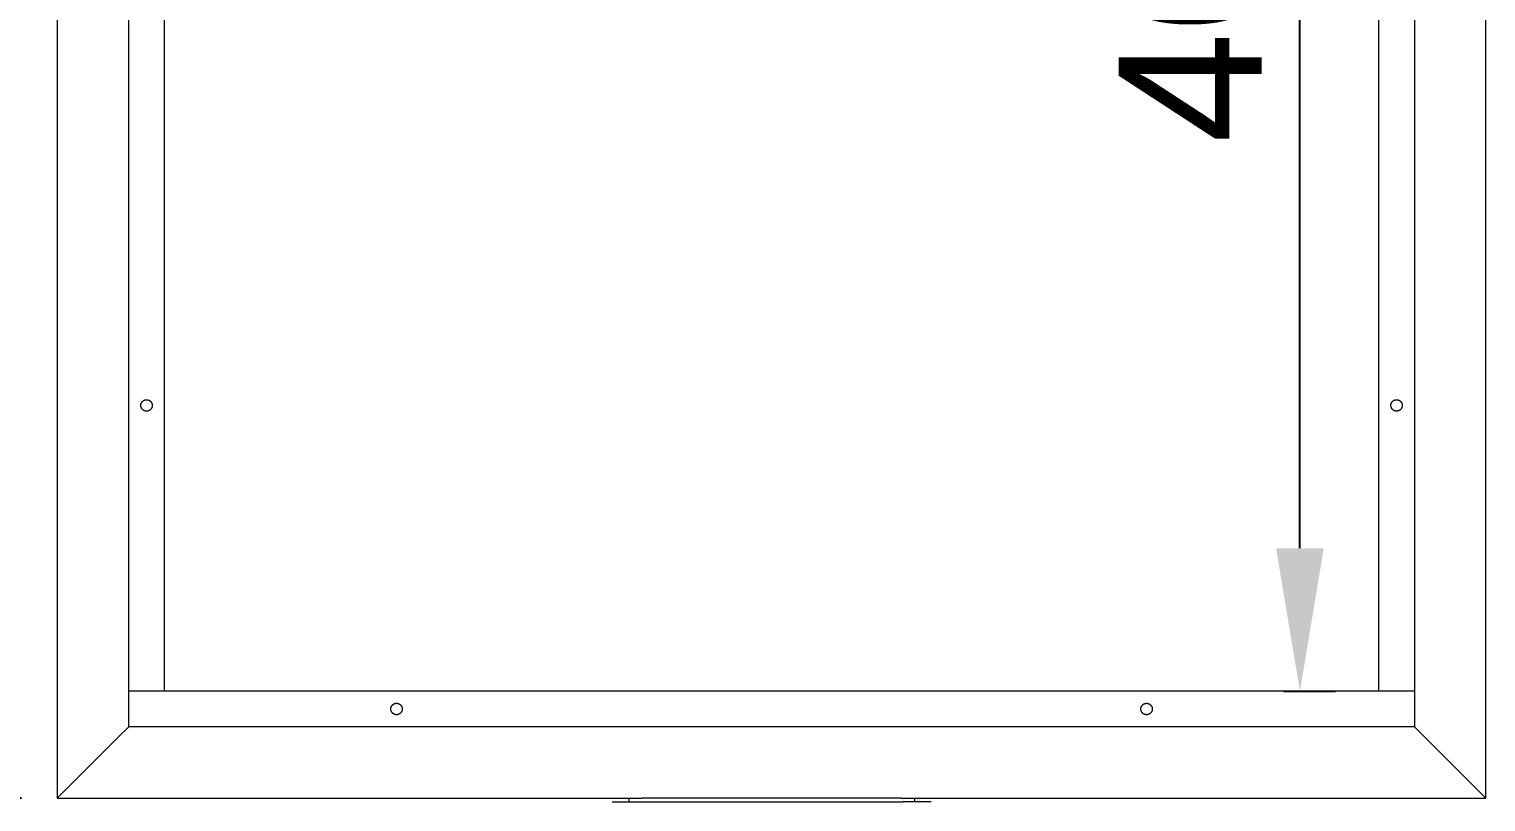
# Model space of a CAD drawing. Header units: millimetres. Extents: x -124 to 15640, y 659 to 4121.
# Drawn here: x 193.4 to 601.3, y 3438.6 to 3654.9 of the extents above; entities that cross this region are included whole.
import ezdxf

# ---------------------------------------------------------------- set-up
doc = ezdxf.new("R2010")
doc.units = ezdxf.units.MM
doc.layers.add('ZANO_R', color=7, linetype='Continuous', lineweight=0)
doc.styles.add('Arial', font='arial.ttf')
doc.styles.get("Standard").update_dxf_attribs({"font": 'ARIALUNI.TTF'})
doc.dimstyles.new('pl i ang', dxfattribs={"dimtxt": 50, "dimasz": 50, "dimexe": 1.25, "dimexo": 0.625, "dimgap": 10, "dimtad": 1, "dimtoh": 1, "dimtxsty": 'Standard', "dimcen": 2.5, "dimclrd": 1, "dimclre": 1, "dimclrt": 1, "dimadec": 0, "dimazin": 0, "dimtfac": 1, "dimtmove": 0, "dimatfit": 3, "dimfxl": 1, "dimarcsym": 1})

# ---------------------------------------------------------------- blocks, each defined once
blk = doc.blocks.new('*D452')
at = {"layer": 'ZANO_R', "color": 1, "lineweight": -2}
for p, q in [((387.78, 4120.6), (-77.3, 4120.6)), ((-67.3, 4080.6), (-67.3, 2126.6)), ((266.27, 2086.6), (-77.3, 2086.6))]:
    blk.add_line(p, q, dxfattribs=at)
at = {"layer": 'ZANO_R', "color": 1}
for points in [[(-60.64, 4080.6), (-73.97, 4080.6), (-67.3, 4120.6)], [(-73.97, 2126.6), (-60.64, 2126.6), (-67.3, 2086.6)]]:
    blk.add_solid(points, dxfattribs=at)
at = {"layer": 'ZANO_R', "color": 1, "insert": (-97.74, 3103.6), "char_height": 40, "attachment_point": 5, "rotation": 90, "style": 'Arial'}
blk.add_mtext('2034', dxfattribs=at)
blk = doc.blocks.new('*D453')
at = {"layer": 'ZANO_R', "color": 1, "lineweight": -2}
for p, q in [((387.78, 4120.6), (14.49, 4120.6)), ((24.49, 4080.6), (24.49, 2276.6)), ((155.51, 2236.6), (14.49, 2236.6))]:
    blk.add_line(p, q, dxfattribs=at)
at = {"layer": 'ZANO_R', "color": 1}
for points in [[(31.15, 4080.6), (17.82, 4080.6), (24.49, 4120.6)], [(17.82, 2276.6), (31.15, 2276.6), (24.49, 2236.6)]]:
    blk.add_solid(points, dxfattribs=at)
at = {"layer": 'ZANO_R', "color": 1, "insert": (-5.94, 3178.6), "char_height": 40, "attachment_point": 5, "rotation": 90, "style": 'Arial'}
blk.add_mtext('1884', dxfattribs=at)
blk = doc.blocks.new('*D457')
at = {"layer": 'ZANO_R', "color": 1, "lineweight": -2}
for p, q in [((544.62, 3869.6), (559.22, 3869.6)), ((549.22, 3509.6), (549.22, 3829.6)), ((544.62, 3469.6), (559.22, 3469.6))]:
    blk.add_line(p, q, dxfattribs=at)
at = {"layer": 'ZANO_R', "color": 1}
for points in [[(555.89, 3829.6), (542.55, 3829.6), (549.22, 3869.6)], [(542.55, 3509.6), (555.89, 3509.6), (549.22, 3469.6)]]:
    blk.add_solid(points, dxfattribs=at)
at = {"layer": 'ZANO_R', "color": 1, "insert": (518.8, 3669.6), "char_height": 40, "attachment_point": 5, "rotation": 90, "style": 'Arial'}
blk.add_mtext('400', dxfattribs=at)
blk = doc.blocks.new('*D458')
at = {"layer": 'ZANO_R', "color": 1, "lineweight": -2}
for p, q in [((201.29, 3429.6), (201.29, 3292.39)), ((601.29, 3429.6), (601.29, 3292.39)), ((241.29, 3302.39), (561.29, 3302.39))]:
    blk.add_line(p, q, dxfattribs=at)
at = {"layer": 'ZANO_R', "color": 1}
for points in [[(241.29, 3309.06), (241.29, 3295.72), (201.29, 3302.39)], [(561.29, 3295.72), (561.29, 3309.06), (601.29, 3302.39)]]:
    blk.add_solid(points, dxfattribs=at)
at = {"layer": 'ZANO_R', "color": 1, "insert": (401.29, 3332.81), "char_height": 40, "attachment_point": 5, "style": 'Arial'}
blk.add_mtext('400', dxfattribs=at)
blk = doc.blocks.new('*D463')
at = {"layer": 'ZANO_R', "color": 1, "lineweight": -2}
for p, q in [((191.29, 4120.6), (119.85, 4120.6)), ((129.85, 3479.6), (129.85, 4080.6)), ((191.29, 3439.6), (119.85, 3439.6))]:
    blk.add_line(p, q, dxfattribs=at)
at = {"layer": 'ZANO_R', "color": 1}
for points in [[(136.51, 4080.6), (123.18, 4080.6), (129.85, 4120.6)], [(123.18, 3479.6), (136.51, 3479.6), (129.85, 3439.6)]]:
    blk.add_solid(points, dxfattribs=at)
at = {"layer": 'ZANO_R', "color": 1, "insert": (99.42, 3780.1), "char_height": 40, "attachment_point": 5, "rotation": 90, "style": 'Arial'}
blk.add_mtext('681', dxfattribs=at)
blk = doc.blocks.new('*D464')
at = {"layer": 'ZANO_R', "color": 1, "lineweight": -2}
for p, q in [((191.29, 3439.6), (119.85, 3439.6)), ((129.85, 3399.6), (129.85, 2276.6)), ((344.84, 2236.6), (119.85, 2236.6))]:
    blk.add_line(p, q, dxfattribs=at)
at = {"layer": 'ZANO_R', "color": 1}
for points in [[(136.51, 3399.6), (123.18, 3399.6), (129.85, 3439.6)], [(123.18, 2276.6), (136.51, 2276.6), (129.85, 2236.6)]]:
    blk.add_solid(points, dxfattribs=at)
at = {"layer": 'ZANO_R', "color": 1, "insert": (99.41, 2838.1), "char_height": 40, "attachment_point": 5, "rotation": 90, "style": 'Arial'}
blk.add_mtext('1203', dxfattribs=at)

msp = doc.modelspace()

# ---------------------------------------------------------------- linework, layer by layer
at = {"layer": 'ZANO_R'}
for p, q in [((201.29, 3899.6), (201.29, 3439.6)), ((601.29, 3439.6), (601.29, 3899.6)), ((221.29, 3459.6), (221.29, 3879.6)), ((581.29, 3879.6), (581.29, 3459.6)), ((231.29, 3469.6), (231.29, 3869.6)), ((571.29, 3469.6), (571.29, 3869.6)), ((224.69, 3549.73), (224.7, 3549.79)), ((224.69, 3549.68), (224.69, 3549.73)), ((224.69, 3549.62), (224.69, 3549.68)), ((224.69, 3549.57), (224.69, 3549.62)), ((224.69, 3549.51), (224.69, 3549.57)), ((224.69, 3549.46), (224.69, 3549.51)), ((224.7, 3549.4), (224.69, 3549.46)), ((224.7, 3549.79), (224.71, 3549.84)), ((224.71, 3549.35), (224.7, 3549.4)), ((224.71, 3549.84), (224.72, 3549.9)), ((224.72, 3549.29), (224.71, 3549.35)), ((224.72, 3549.9), (224.73, 3549.95)), ((224.73, 3549.24), (224.72, 3549.29)), ((224.73, 3549.95), (224.74, 3550.01)), ((224.74, 3549.19), (224.73, 3549.24)), ((224.74, 3550.01), (224.76, 3550.06)), ((224.76, 3549.13), (224.74, 3549.19)), ((224.76, 3550.06), (224.77, 3550.11)), ((224.77, 3549.08), (224.76, 3549.13)), ((224.77, 3550.11), (224.79, 3550.16)), ((224.79, 3549.03), (224.77, 3549.08)), ((224.79, 3550.16), (224.81, 3550.22)), ((224.81, 3548.98), (224.79, 3549.03)), ((224.81, 3550.22), (224.83, 3550.27)), ((224.83, 3548.93), (224.81, 3548.98)), ((224.83, 3550.27), (224.86, 3550.32)), ((224.86, 3548.88), (224.83, 3548.93)), ((224.86, 3550.32), (224.88, 3550.36)), ((224.88, 3548.83), (224.86, 3548.88)), ((224.88, 3550.36), (224.91, 3550.41)), ((224.91, 3548.78), (224.88, 3548.83)), ((224.91, 3550.41), (224.94, 3550.46)), ((224.94, 3548.73), (224.91, 3548.78)), ((224.94, 3550.46), (224.97, 3550.51)), ((224.97, 3548.69), (224.94, 3548.73)), ((224.97, 3550.51), (225, 3550.55)), ((225, 3548.64), (224.97, 3548.69)), ((225, 3550.55), (225.04, 3550.59)), ((225.04, 3548.6), (225, 3548.64)), ((225.04, 3550.59), (225.07, 3550.64)), ((225.07, 3548.56), (225.04, 3548.6)), ((225.07, 3550.64), (225.11, 3550.68)), ((225.11, 3548.52), (225.07, 3548.56)), ((225.11, 3550.68), (225.15, 3550.72)), ((225.15, 3548.48), (225.11, 3548.52)), ((225.15, 3550.72), (225.19, 3550.76)), ((225.19, 3550.76), (225.23, 3550.79)), ((225.23, 3550.79), (225.27, 3550.83)), ((225.27, 3550.83), (225.31, 3550.86)), ((225.31, 3550.86), (225.36, 3550.9)), ((225.36, 3550.9), (225.4, 3550.93)), ((225.4, 3550.93), (225.45, 3550.96)), ((225.45, 3550.96), (225.5, 3550.99)), ((225.5, 3550.99), (225.54, 3551.01)), ((225.54, 3551.01), (225.59, 3551.04)), ((225.59, 3551.04), (225.64, 3551.06)), ((225.64, 3551.06), (225.69, 3551.08)), ((225.69, 3551.08), (225.75, 3551.1)), ((225.75, 3551.1), (225.8, 3551.12)), ((225.8, 3551.12), (225.85, 3551.14)), ((225.85, 3551.14), (225.9, 3551.15)), ((225.9, 3551.15), (225.96, 3551.16)), ((225.96, 3551.16), (226.01, 3551.17)), ((226.01, 3551.17), (226.07, 3551.18)), ((226.07, 3551.18), (226.12, 3551.19)), ((226.12, 3551.19), (226.18, 3551.19)), ((226.18, 3551.19), (226.23, 3551.2)), ((226.23, 3551.2), (226.29, 3551.2)), ((226.29, 3551.2), (226.34, 3551.2)), ((226.34, 3551.2), (226.4, 3551.19)), ((226.4, 3551.19), (226.45, 3551.19)), ((226.45, 3551.19), (226.51, 3551.18)), ((226.51, 3551.18), (226.56, 3551.17)), ((226.56, 3551.17), (226.62, 3551.16)), ((226.62, 3551.16), (226.67, 3551.15)), ((226.67, 3551.15), (226.72, 3551.14)), ((226.72, 3551.14), (226.78, 3551.12)), ((226.78, 3551.12), (226.83, 3551.1)), ((226.83, 3551.1), (226.88, 3551.08)), ((226.88, 3551.08), (226.93, 3551.06)), ((226.93, 3551.06), (226.98, 3551.04)), ((226.98, 3551.04), (227.03, 3551.01)), ((227.03, 3551.01), (227.08, 3550.99)), ((227.08, 3550.99), (227.13, 3550.96)), ((227.13, 3550.96), (227.17, 3550.93)), ((227.17, 3550.93), (227.22, 3550.9)), ((227.22, 3550.9), (227.26, 3550.86)), ((227.26, 3550.86), (227.31, 3550.83)), ((227.31, 3550.83), (227.35, 3550.79)), ((227.35, 3550.79), (227.39, 3550.76)), ((227.39, 3550.76), (227.43, 3550.72)), ((227.43, 3550.72), (227.47, 3550.68)), ((227.47, 3548.52), (227.43, 3548.48)), ((227.47, 3550.68), (227.5, 3550.64)), ((227.5, 3548.56), (227.47, 3548.52)), ((227.5, 3550.64), (227.54, 3550.59)), ((227.54, 3548.6), (227.5, 3548.56)), ((227.54, 3550.59), (227.57, 3550.55)), ((227.57, 3548.64), (227.54, 3548.6)), ((227.57, 3550.55), (227.6, 3550.51)), ((227.6, 3548.69), (227.57, 3548.64)), ((227.6, 3550.51), (227.63, 3550.46)), ((227.63, 3548.73), (227.6, 3548.69)), ((227.63, 3550.46), (227.66, 3550.41)), ((227.66, 3548.78), (227.63, 3548.73)), ((227.66, 3550.41), (227.69, 3550.36)), ((227.69, 3548.83), (227.66, 3548.78)), ((227.69, 3550.36), (227.72, 3550.32)), ((227.72, 3548.88), (227.69, 3548.83)), ((227.72, 3550.32), (227.74, 3550.27)), ((227.74, 3548.93), (227.72, 3548.88)), ((227.74, 3550.27), (227.76, 3550.22)), ((227.76, 3548.98), (227.74, 3548.93)), ((227.76, 3550.22), (227.78, 3550.16)), ((227.78, 3549.03), (227.76, 3548.98)), ((227.78, 3550.16), (227.8, 3550.11)), ((227.8, 3549.08), (227.78, 3549.03)), ((227.8, 3550.11), (227.82, 3550.06)), ((227.82, 3549.13), (227.8, 3549.08)), ((227.82, 3550.06), (227.83, 3550.01)), ((227.83, 3549.19), (227.82, 3549.13)), ((227.83, 3550.01), (227.85, 3549.95)), ((227.85, 3549.24), (227.83, 3549.19)), ((227.85, 3549.95), (227.86, 3549.9)), ((227.86, 3549.29), (227.85, 3549.24)), ((227.86, 3549.9), (227.87, 3549.84)), ((227.87, 3549.35), (227.86, 3549.29)), ((227.87, 3549.84), (227.88, 3549.79)), ((227.88, 3549.4), (227.87, 3549.35)), ((227.88, 3549.79), (227.88, 3549.73)), ((227.88, 3549.73), (227.89, 3549.68)), ((227.89, 3549.51), (227.88, 3549.46)), ((227.88, 3549.46), (227.88, 3549.4)), ((227.89, 3549.68), (227.89, 3549.62)), ((227.89, 3549.62), (227.89, 3549.57)), ((227.89, 3549.57), (227.89, 3549.51)), ((574.69, 3549.73), (574.7, 3549.79)), ((574.69, 3549.68), (574.69, 3549.73)), ((574.69, 3549.62), (574.69, 3549.68)), ((574.69, 3549.57), (574.69, 3549.62)), ((574.69, 3549.51), (574.69, 3549.57)), ((574.69, 3549.46), (574.69, 3549.51)), ((574.7, 3549.4), (574.69, 3549.46)), ((574.7, 3549.79), (574.71, 3549.84)), ((574.71, 3549.35), (574.7, 3549.4)), ((574.71, 3549.84), (574.72, 3549.9)), ((574.72, 3549.29), (574.71, 3549.35)), ((574.72, 3549.9), (574.73, 3549.95)), ((574.73, 3549.24), (574.72, 3549.29)), ((574.73, 3549.95), (574.74, 3550.01)), ((574.74, 3549.19), (574.73, 3549.24)), ((574.74, 3550.01), (574.76, 3550.06)), ((574.76, 3549.13), (574.74, 3549.19)), ((574.76, 3550.06), (574.77, 3550.11)), ((574.77, 3549.08), (574.76, 3549.13)), ((574.77, 3550.11), (574.79, 3550.16)), ((574.79, 3549.03), (574.77, 3549.08)), ((574.79, 3550.16), (574.81, 3550.22)), ((574.81, 3548.98), (574.79, 3549.03)), ((574.81, 3550.22), (574.83, 3550.27)), ((574.83, 3548.93), (574.81, 3548.98)), ((574.83, 3550.27), (574.86, 3550.32)), ((574.86, 3548.88), (574.83, 3548.93)), ((574.86, 3550.32), (574.88, 3550.36)), ((574.88, 3548.83), (574.86, 3548.88)), ((574.88, 3550.36), (574.91, 3550.41)), ((574.91, 3548.78), (574.88, 3548.83)), ((574.91, 3550.41), (574.94, 3550.46)), ((574.94, 3548.73), (574.91, 3548.78)), ((574.94, 3550.46), (574.97, 3550.51)), ((574.97, 3548.69), (574.94, 3548.73)), ((574.97, 3550.51), (575, 3550.55)), ((575, 3548.64), (574.97, 3548.69)), ((575, 3550.55), (575.04, 3550.59)), ((575.04, 3548.6), (575, 3548.64)), ((575.04, 3550.59), (575.07, 3550.64)), ((575.07, 3548.56), (575.04, 3548.6)), ((575.07, 3550.64), (575.11, 3550.68)), ((575.11, 3548.52), (575.07, 3548.56)), ((575.11, 3550.68), (575.15, 3550.72)), ((575.15, 3548.48), (575.11, 3548.52)), ((575.15, 3550.72), (575.19, 3550.76)), ((575.19, 3550.76), (575.23, 3550.79)), ((575.23, 3550.79), (575.27, 3550.83)), ((575.27, 3550.83), (575.31, 3550.86)), ((575.31, 3550.86), (575.36, 3550.9)), ((575.36, 3550.9), (575.4, 3550.93)), ((575.4, 3550.93), (575.45, 3550.96)), ((575.45, 3550.96), (575.5, 3550.99)), ((575.5, 3550.99), (575.54, 3551.01)), ((575.54, 3551.01), (575.59, 3551.04)), ((575.59, 3551.04), (575.64, 3551.06)), ((575.64, 3551.06), (575.69, 3551.08)), ((575.69, 3551.08), (575.75, 3551.1)), ((575.75, 3551.1), (575.8, 3551.12)), ((575.8, 3551.12), (575.85, 3551.14)), ((575.85, 3551.14), (575.9, 3551.15)), ((575.9, 3551.15), (575.96, 3551.16)), ((575.96, 3551.16), (576.01, 3551.17)), ((576.01, 3551.17), (576.07, 3551.18)), ((576.07, 3551.18), (576.12, 3551.19)), ((576.12, 3551.19), (576.18, 3551.19)), ((576.18, 3551.19), (576.23, 3551.2)), ((576.23, 3551.2), (576.29, 3551.2)), ((576.29, 3551.2), (576.34, 3551.2)), ((576.34, 3551.2), (576.4, 3551.19)), ((576.4, 3551.19), (576.45, 3551.19)), ((576.45, 3551.19), (576.51, 3551.18)), ((576.51, 3551.18), (576.56, 3551.17)), ((576.56, 3551.17), (576.62, 3551.16)), ((576.62, 3551.16), (576.67, 3551.15)), ((576.67, 3551.15), (576.72, 3551.14)), ((576.72, 3551.14), (576.78, 3551.12)), ((576.78, 3551.12), (576.83, 3551.1)), ((576.83, 3551.1), (576.88, 3551.08)), ((576.88, 3551.08), (576.93, 3551.06)), ((576.93, 3551.06), (576.98, 3551.04)), ((576.98, 3551.04), (577.03, 3551.01)), ((577.03, 3551.01), (577.08, 3550.99)), ((577.08, 3550.99), (577.13, 3550.96)), ((577.13, 3550.96), (577.17, 3550.93)), ((577.17, 3550.93), (577.22, 3550.9)), ((577.22, 3550.9), (577.26, 3550.86)), ((577.26, 3550.86), (577.31, 3550.83)), ((577.31, 3550.83), (577.35, 3550.79)), ((577.35, 3550.79), (577.39, 3550.76)), ((577.39, 3550.76), (577.43, 3550.72)), ((577.43, 3550.72), (577.47, 3550.68)), ((577.47, 3548.52), (577.43, 3548.48)), ((577.47, 3550.68), (577.5, 3550.64)), ((577.5, 3548.56), (577.47, 3548.52)), ((577.5, 3550.64), (577.54, 3550.59)), ((577.54, 3548.6), (577.5, 3548.56)), ((577.54, 3550.59), (577.57, 3550.55)), ((577.57, 3548.64), (577.54, 3548.6)), ((577.57, 3550.55), (577.6, 3550.51)), ((577.6, 3548.69), (577.57, 3548.64)), ((577.6, 3550.51), (577.63, 3550.46)), ((577.63, 3548.73), (577.6, 3548.69)), ((577.63, 3550.46), (577.66, 3550.41)), ((577.66, 3548.78), (577.63, 3548.73)), ((577.66, 3550.41), (577.69, 3550.36)), ((577.69, 3548.83), (577.66, 3548.78)), ((577.69, 3550.36), (577.72, 3550.32)), ((577.72, 3548.88), (577.69, 3548.83)), ((577.72, 3550.32), (577.74, 3550.27)), ((577.74, 3548.93), (577.72, 3548.88)), ((577.74, 3550.27), (577.76, 3550.22)), ((577.76, 3548.98), (577.74, 3548.93)), ((577.76, 3550.22), (577.78, 3550.16)), ((577.78, 3549.03), (577.76, 3548.98)), ((577.78, 3550.16), (577.8, 3550.11)), ((577.8, 3549.08), (577.78, 3549.03)), ((577.8, 3550.11), (577.82, 3550.06)), ((577.82, 3549.13), (577.8, 3549.08)), ((577.82, 3550.06), (577.83, 3550.01)), ((577.83, 3549.19), (577.82, 3549.13)), ((577.83, 3550.01), (577.85, 3549.95)), ((577.85, 3549.24), (577.83, 3549.19)), ((577.85, 3549.95), (577.86, 3549.9)), ((577.86, 3549.29), (577.85, 3549.24)), ((577.86, 3549.9), (577.87, 3549.84)), ((577.87, 3549.35), (577.86, 3549.29)), ((577.87, 3549.84), (577.88, 3549.79)), ((577.88, 3549.4), (577.87, 3549.35)), ((577.88, 3549.79), (577.88, 3549.73)), ((577.88, 3549.73), (577.89, 3549.68)), ((577.89, 3549.51), (577.88, 3549.46)), ((577.88, 3549.46), (577.88, 3549.4)), ((577.89, 3549.68), (577.89, 3549.62)), ((577.89, 3549.62), (577.89, 3549.57)), ((577.89, 3549.57), (577.89, 3549.51)), ((225.19, 3548.44), (225.15, 3548.48)), ((225.23, 3548.4), (225.19, 3548.44)), ((225.27, 3548.36), (225.23, 3548.4)), ((225.31, 3548.33), (225.27, 3548.36)), ((225.36, 3548.3), (225.31, 3548.33)), ((225.4, 3548.26), (225.36, 3548.3)), ((225.45, 3548.23), (225.4, 3548.26)), ((225.5, 3548.21), (225.45, 3548.23)), ((225.54, 3548.18), (225.5, 3548.21)), ((225.59, 3548.16), (225.54, 3548.18)), ((225.64, 3548.13), (225.59, 3548.16)), ((225.69, 3548.11), (225.64, 3548.13)), ((225.75, 3548.09), (225.69, 3548.11)), ((225.8, 3548.07), (225.75, 3548.09)), ((225.85, 3548.06), (225.8, 3548.07)), ((225.9, 3548.04), (225.85, 3548.06)), ((225.96, 3548.03), (225.9, 3548.04)), ((226.01, 3548.02), (225.96, 3548.03)), ((226.07, 3548.01), (226.01, 3548.02)), ((226.12, 3548.01), (226.07, 3548.01)), ((226.18, 3548), (226.12, 3548.01)), ((226.23, 3548), (226.18, 3548)), ((226.29, 3548), (226.23, 3548)), ((226.34, 3548), (226.29, 3548)), ((226.4, 3548), (226.34, 3548)), ((226.45, 3548.01), (226.4, 3548)), ((226.51, 3548.01), (226.45, 3548.01)), ((226.56, 3548.02), (226.51, 3548.01)), ((226.62, 3548.03), (226.56, 3548.02)), ((226.67, 3548.04), (226.62, 3548.03)), ((226.72, 3548.06), (226.67, 3548.04)), ((226.78, 3548.07), (226.72, 3548.06)), ((226.83, 3548.09), (226.78, 3548.07)), ((226.88, 3548.11), (226.83, 3548.09)), ((226.93, 3548.13), (226.88, 3548.11)), ((226.98, 3548.16), (226.93, 3548.13)), ((227.03, 3548.18), (226.98, 3548.16)), ((227.08, 3548.21), (227.03, 3548.18)), ((227.13, 3548.23), (227.08, 3548.21)), ((227.17, 3548.26), (227.13, 3548.23)), ((227.22, 3548.3), (227.17, 3548.26)), ((227.26, 3548.33), (227.22, 3548.3)), ((227.31, 3548.36), (227.26, 3548.33)), ((227.35, 3548.4), (227.31, 3548.36)), ((227.39, 3548.44), (227.35, 3548.4)), ((227.43, 3548.48), (227.39, 3548.44)), ((575.19, 3548.44), (575.15, 3548.48)), ((575.23, 3548.4), (575.19, 3548.44)), ((575.27, 3548.36), (575.23, 3548.4)), ((575.31, 3548.33), (575.27, 3548.36)), ((575.36, 3548.3), (575.31, 3548.33)), ((575.4, 3548.26), (575.36, 3548.3)), ((575.45, 3548.23), (575.4, 3548.26)), ((575.5, 3548.21), (575.45, 3548.23)), ((575.54, 3548.18), (575.5, 3548.21)), ((575.59, 3548.16), (575.54, 3548.18)), ((575.64, 3548.13), (575.59, 3548.16)), ((575.69, 3548.11), (575.64, 3548.13)), ((575.75, 3548.09), (575.69, 3548.11)), ((575.8, 3548.07), (575.75, 3548.09)), ((575.85, 3548.06), (575.8, 3548.07)), ((575.9, 3548.04), (575.85, 3548.06)), ((575.96, 3548.03), (575.9, 3548.04)), ((576.01, 3548.02), (575.96, 3548.03)), ((576.07, 3548.01), (576.01, 3548.02)), ((576.12, 3548.01), (576.07, 3548.01)), ((576.18, 3548), (576.12, 3548.01)), ((576.23, 3548), (576.18, 3548)), ((576.29, 3548), (576.23, 3548)), ((576.34, 3548), (576.29, 3548)), ((576.4, 3548), (576.34, 3548)), ((576.45, 3548.01), (576.4, 3548)), ((576.51, 3548.01), (576.45, 3548.01)), ((576.56, 3548.02), (576.51, 3548.01)), ((576.62, 3548.03), (576.56, 3548.02)), ((576.67, 3548.04), (576.62, 3548.03)), ((576.72, 3548.06), (576.67, 3548.04)), ((576.78, 3548.07), (576.72, 3548.06)), ((576.83, 3548.09), (576.78, 3548.07)), ((576.88, 3548.11), (576.83, 3548.09)), ((576.93, 3548.13), (576.88, 3548.11)), ((576.98, 3548.16), (576.93, 3548.13)), ((577.03, 3548.18), (576.98, 3548.16)), ((577.08, 3548.21), (577.03, 3548.18)), ((577.13, 3548.23), (577.08, 3548.21)), ((577.17, 3548.26), (577.13, 3548.23)), ((577.22, 3548.3), (577.17, 3548.26)), ((577.26, 3548.33), (577.22, 3548.3)), ((577.31, 3548.36), (577.26, 3548.33)), ((577.35, 3548.4), (577.31, 3548.36)), ((577.39, 3548.44), (577.35, 3548.4)), ((577.43, 3548.48), (577.39, 3548.44)), ((581.29, 3469.6), (221.29, 3469.6)), ((294.69, 3464.71), (294.7, 3464.76)), ((294.69, 3464.65), (294.69, 3464.71)), ((294.69, 3464.6), (294.69, 3464.65)), ((294.69, 3464.54), (294.69, 3464.6)), ((294.69, 3464.49), (294.69, 3464.54)), ((294.7, 3464.43), (294.69, 3464.49)), ((294.7, 3464.82), (294.71, 3464.87)), ((294.7, 3464.76), (294.7, 3464.82)), ((294.7, 3464.38), (294.7, 3464.43)), ((294.71, 3464.32), (294.7, 3464.38)), ((294.71, 3464.87), (294.72, 3464.93)), ((294.72, 3464.27), (294.71, 3464.32)), ((294.72, 3464.93), (294.73, 3464.98)), ((294.73, 3464.21), (294.72, 3464.27)), ((294.73, 3464.98), (294.75, 3465.03)), ((294.75, 3464.16), (294.73, 3464.21)), ((294.75, 3465.03), (294.76, 3465.09)), ((294.76, 3464.11), (294.75, 3464.16)), ((294.76, 3465.09), (294.78, 3465.14)), ((294.78, 3464.06), (294.76, 3464.11)), ((294.78, 3465.14), (294.8, 3465.19)), ((294.8, 3464), (294.78, 3464.06)), ((294.8, 3465.19), (294.82, 3465.24)), ((294.82, 3463.95), (294.8, 3464)), ((294.82, 3465.24), (294.85, 3465.29)), ((294.85, 3463.9), (294.82, 3463.95)), ((294.85, 3465.29), (294.87, 3465.34)), ((294.87, 3463.85), (294.85, 3463.9)), ((294.87, 3465.34), (294.9, 3465.39)), ((294.9, 3463.8), (294.87, 3463.85)), ((294.9, 3465.39), (294.93, 3465.44)), ((294.93, 3463.76), (294.9, 3463.8)), ((294.93, 3465.44), (294.96, 3465.48)), ((294.96, 3463.71), (294.93, 3463.76)), ((294.96, 3465.48), (294.99, 3465.53)), ((294.99, 3463.67), (294.96, 3463.71)), ((294.99, 3465.53), (295.02, 3465.57)), ((295.02, 3463.62), (294.99, 3463.67)), ((295.02, 3465.57), (295.05, 3465.62)), ((295.05, 3463.58), (295.02, 3463.62)), ((295.05, 3465.62), (295.09, 3465.66)), ((295.09, 3463.54), (295.05, 3463.58)), ((295.09, 3465.66), (295.13, 3465.7)), ((295.13, 3463.5), (295.09, 3463.54)), ((295.13, 3465.7), (295.17, 3465.74)), ((295.17, 3463.46), (295.13, 3463.5)), ((295.17, 3465.74), (295.21, 3465.78)), ((295.21, 3463.42), (295.17, 3463.46)), ((295.21, 3465.78), (295.25, 3465.81)), ((295.25, 3463.38), (295.21, 3463.42)), ((295.25, 3465.81), (295.29, 3465.85)), ((295.29, 3463.35), (295.25, 3463.38)), ((295.29, 3465.85), (295.33, 3465.88)), ((295.33, 3463.31), (295.29, 3463.35)), ((295.33, 3465.88), (295.38, 3465.91)), ((295.38, 3463.28), (295.33, 3463.31)), ((295.38, 3465.91), (295.42, 3465.94)), ((295.42, 3463.25), (295.38, 3463.28)), ((295.42, 3465.94), (295.47, 3465.97)), ((295.47, 3463.22), (295.42, 3463.25)), ((295.47, 3465.97), (295.52, 3466)), ((295.52, 3463.19), (295.47, 3463.22)), ((295.52, 3466), (295.57, 3466.03)), ((295.57, 3463.17), (295.52, 3463.19)), ((295.57, 3466.03), (295.62, 3466.05)), ((295.62, 3463.14), (295.57, 3463.17)), ((295.62, 3466.05), (295.67, 3466.07)), ((295.67, 3463.12), (295.62, 3463.14)), ((295.67, 3466.07), (295.72, 3466.09)), ((295.72, 3463.1), (295.67, 3463.12)), ((295.72, 3466.09), (295.77, 3466.11)), ((295.77, 3463.08), (295.72, 3463.1)), ((295.77, 3466.11), (295.82, 3466.13)), ((295.82, 3463.07), (295.77, 3463.08)), ((295.82, 3466.13), (295.88, 3466.14)), ((295.88, 3463.05), (295.82, 3463.07)), ((295.88, 3466.14), (295.93, 3466.16)), ((295.93, 3463.04), (295.88, 3463.05)), ((295.93, 3466.16), (295.99, 3466.17)), ((295.99, 3463.03), (295.93, 3463.04)), ((295.99, 3466.17), (296.04, 3466.18)), ((296.04, 3463.02), (295.99, 3463.03)), ((296.04, 3466.18), (296.09, 3466.19)), ((296.09, 3463.01), (296.04, 3463.02)), ((296.09, 3466.19), (296.15, 3466.19)), ((296.15, 3463), (296.09, 3463.01)), ((296.15, 3466.19), (296.2, 3466.19)), ((296.2, 3463), (296.15, 3463)), ((296.2, 3466.19), (296.26, 3466.2)), ((296.26, 3463), (296.2, 3463)), ((296.26, 3466.2), (296.32, 3466.2)), ((296.32, 3463), (296.26, 3463)), ((296.32, 3466.2), (296.37, 3466.19)), ((296.37, 3463), (296.32, 3463)), ((296.37, 3466.19), (296.43, 3466.19)), ((296.43, 3463), (296.37, 3463)), ((296.43, 3466.19), (296.48, 3466.19)), ((296.48, 3463.01), (296.43, 3463)), ((296.48, 3466.19), (296.54, 3466.18)), ((296.54, 3463.02), (296.48, 3463.01)), ((296.54, 3466.18), (296.59, 3466.17)), ((296.59, 3463.03), (296.54, 3463.02)), ((296.59, 3466.17), (296.64, 3466.16)), ((296.64, 3463.04), (296.59, 3463.03)), ((296.64, 3466.16), (296.7, 3466.14)), ((296.7, 3463.05), (296.64, 3463.04)), ((296.7, 3466.14), (296.75, 3466.13)), ((296.75, 3463.07), (296.7, 3463.05)), ((296.75, 3466.13), (296.8, 3466.11)), ((296.8, 3463.08), (296.75, 3463.07)), ((296.8, 3466.11), (296.85, 3466.09)), ((296.85, 3463.1), (296.8, 3463.08)), ((296.85, 3466.09), (296.91, 3466.07)), ((296.91, 3463.12), (296.85, 3463.1)), ((296.91, 3466.07), (296.96, 3466.05)), ((296.96, 3463.14), (296.91, 3463.12)), ((296.96, 3466.05), (297.01, 3466.03)), ((297.01, 3463.17), (296.96, 3463.14)), ((297.01, 3466.03), (297.06, 3466)), ((297.06, 3463.19), (297.01, 3463.17)), ((297.06, 3466), (297.1, 3465.97)), ((297.1, 3463.22), (297.06, 3463.19)), ((297.1, 3465.97), (297.15, 3465.94)), ((297.15, 3463.25), (297.1, 3463.22)), ((297.15, 3465.94), (297.2, 3465.91)), ((297.2, 3463.28), (297.15, 3463.25)), ((297.2, 3465.91), (297.24, 3465.88)), ((297.24, 3463.31), (297.2, 3463.28)), ((297.24, 3465.88), (297.29, 3465.85)), ((297.29, 3463.35), (297.24, 3463.31)), ((297.29, 3465.85), (297.33, 3465.81)), ((297.33, 3463.38), (297.29, 3463.35)), ((297.33, 3465.81), (297.37, 3465.78)), ((297.37, 3463.42), (297.33, 3463.38)), ((297.37, 3465.78), (297.41, 3465.74)), ((297.41, 3463.46), (297.37, 3463.42)), ((297.41, 3465.74), (297.45, 3465.7)), ((297.45, 3463.5), (297.41, 3463.46)), ((297.45, 3465.7), (297.49, 3465.66)), ((297.49, 3463.54), (297.45, 3463.5)), ((297.49, 3465.66), (297.52, 3465.62)), ((297.52, 3463.58), (297.49, 3463.54)), ((297.52, 3465.62), (297.56, 3465.57)), ((297.56, 3463.62), (297.52, 3463.58)), ((297.56, 3465.57), (297.59, 3465.53)), ((297.59, 3463.67), (297.56, 3463.62)), ((297.59, 3465.53), (297.62, 3465.48)), ((297.62, 3463.71), (297.59, 3463.67)), ((297.62, 3465.48), (297.65, 3465.44)), ((297.65, 3463.76), (297.62, 3463.71)), ((297.65, 3465.44), (297.68, 3465.39)), ((297.68, 3463.8), (297.65, 3463.76)), ((297.68, 3465.39), (297.7, 3465.34)), ((297.7, 3463.85), (297.68, 3463.8)), ((297.7, 3465.34), (297.73, 3465.29)), ((297.73, 3463.9), (297.7, 3463.85)), ((297.73, 3465.29), (297.75, 3465.24)), ((297.75, 3463.95), (297.73, 3463.9)), ((297.75, 3465.24), (297.77, 3465.19)), ((297.77, 3464), (297.75, 3463.95)), ((297.77, 3465.19), (297.79, 3465.14)), ((297.79, 3464.06), (297.77, 3464)), ((297.79, 3465.14), (297.81, 3465.09)), ((297.81, 3464.11), (297.79, 3464.06)), ((297.81, 3465.09), (297.83, 3465.03)), ((297.83, 3464.16), (297.81, 3464.11)), ((297.83, 3465.03), (297.84, 3464.98)), ((297.84, 3464.21), (297.83, 3464.16)), ((297.84, 3464.98), (297.85, 3464.93)), ((297.85, 3464.27), (297.84, 3464.21)), ((297.85, 3464.93), (297.86, 3464.87)), ((297.86, 3464.32), (297.85, 3464.27)), ((297.86, 3464.87), (297.87, 3464.82)), ((297.87, 3464.38), (297.86, 3464.32)), ((297.87, 3464.82), (297.88, 3464.76)), ((297.88, 3464.43), (297.87, 3464.38)), ((297.88, 3464.76), (297.88, 3464.71)), ((297.88, 3464.71), (297.89, 3464.65)), ((297.89, 3464.54), (297.88, 3464.49)), ((297.88, 3464.49), (297.88, 3464.43)), ((297.89, 3464.65), (297.89, 3464.6)), ((297.89, 3464.6), (297.89, 3464.54)), ((504.69, 3464.71), (504.7, 3464.76)), ((504.69, 3464.65), (504.69, 3464.71)), ((504.69, 3464.6), (504.69, 3464.65)), ((504.69, 3464.54), (504.69, 3464.6)), ((504.69, 3464.49), (504.69, 3464.54)), ((504.7, 3464.43), (504.69, 3464.49)), ((504.7, 3464.82), (504.71, 3464.87)), ((504.7, 3464.76), (504.7, 3464.82)), ((504.7, 3464.38), (504.7, 3464.43)), ((504.71, 3464.32), (504.7, 3464.38)), ((504.71, 3464.87), (504.72, 3464.93)), ((504.72, 3464.27), (504.71, 3464.32)), ((504.72, 3464.93), (504.73, 3464.98)), ((504.73, 3464.21), (504.72, 3464.27)), ((504.73, 3464.98), (504.75, 3465.03)), ((504.75, 3464.16), (504.73, 3464.21)), ((504.75, 3465.03), (504.76, 3465.09)), ((504.76, 3464.11), (504.75, 3464.16)), ((504.76, 3465.09), (504.78, 3465.14)), ((504.78, 3464.06), (504.76, 3464.11)), ((504.78, 3465.14), (504.8, 3465.19)), ((504.8, 3464), (504.78, 3464.06)), ((504.8, 3465.19), (504.82, 3465.24)), ((504.82, 3463.95), (504.8, 3464)), ((504.82, 3465.24), (504.85, 3465.29)), ((504.85, 3463.9), (504.82, 3463.95)), ((504.85, 3465.29), (504.87, 3465.34)), ((504.87, 3463.85), (504.85, 3463.9)), ((504.87, 3465.34), (504.9, 3465.39)), ((504.9, 3463.8), (504.87, 3463.85)), ((504.9, 3465.39), (504.93, 3465.44)), ((504.93, 3463.76), (504.9, 3463.8)), ((504.93, 3465.44), (504.96, 3465.48)), ((504.96, 3463.71), (504.93, 3463.76)), ((504.96, 3465.48), (504.99, 3465.53)), ((504.99, 3463.67), (504.96, 3463.71)), ((504.99, 3465.53), (505.02, 3465.57)), ((505.02, 3463.62), (504.99, 3463.67)), ((505.02, 3465.57), (505.05, 3465.62)), ((505.05, 3463.58), (505.02, 3463.62)), ((505.05, 3465.62), (505.09, 3465.66)), ((505.09, 3463.54), (505.05, 3463.58)), ((505.09, 3465.66), (505.13, 3465.7)), ((505.13, 3463.5), (505.09, 3463.54)), ((505.13, 3465.7), (505.17, 3465.74)), ((505.17, 3463.46), (505.13, 3463.5)), ((505.17, 3465.74), (505.21, 3465.78)), ((505.21, 3463.42), (505.17, 3463.46)), ((505.21, 3465.78), (505.25, 3465.81)), ((505.25, 3463.38), (505.21, 3463.42)), ((505.25, 3465.81), (505.29, 3465.85)), ((505.29, 3463.35), (505.25, 3463.38)), ((505.29, 3465.85), (505.33, 3465.88)), ((505.33, 3463.31), (505.29, 3463.35)), ((505.33, 3465.88), (505.38, 3465.91)), ((505.38, 3463.28), (505.33, 3463.31)), ((505.38, 3465.91), (505.42, 3465.94)), ((505.42, 3463.25), (505.38, 3463.28)), ((505.42, 3465.94), (505.47, 3465.97)), ((505.47, 3463.22), (505.42, 3463.25)), ((505.47, 3465.97), (505.52, 3466)), ((505.52, 3463.19), (505.47, 3463.22)), ((505.52, 3466), (505.57, 3466.03)), ((505.57, 3463.17), (505.52, 3463.19)), ((505.57, 3466.03), (505.62, 3466.05)), ((505.62, 3463.14), (505.57, 3463.17)), ((505.62, 3466.05), (505.67, 3466.07)), ((505.67, 3463.12), (505.62, 3463.14)), ((505.67, 3466.07), (505.72, 3466.09)), ((505.72, 3463.1), (505.67, 3463.12)), ((505.72, 3466.09), (505.77, 3466.11)), ((505.77, 3463.08), (505.72, 3463.1)), ((505.77, 3466.11), (505.82, 3466.13)), ((505.82, 3463.07), (505.77, 3463.08)), ((505.82, 3466.13), (505.88, 3466.14)), ((505.88, 3463.05), (505.82, 3463.07)), ((505.88, 3466.14), (505.93, 3466.16)), ((505.93, 3463.04), (505.88, 3463.05)), ((505.93, 3466.16), (505.99, 3466.17)), ((505.99, 3463.03), (505.93, 3463.04)), ((505.99, 3466.17), (506.04, 3466.18)), ((506.04, 3463.02), (505.99, 3463.03)), ((506.04, 3466.18), (506.09, 3466.19)), ((506.09, 3463.01), (506.04, 3463.02)), ((506.09, 3466.19), (506.15, 3466.19)), ((506.15, 3463), (506.09, 3463.01)), ((506.15, 3466.19), (506.2, 3466.19)), ((506.2, 3463), (506.15, 3463)), ((506.2, 3466.19), (506.26, 3466.2)), ((506.26, 3463), (506.2, 3463)), ((506.26, 3466.2), (506.32, 3466.2)), ((506.32, 3463), (506.26, 3463)), ((506.32, 3466.2), (506.37, 3466.19)), ((506.37, 3463), (506.32, 3463)), ((506.37, 3466.19), (506.43, 3466.19)), ((506.43, 3463), (506.37, 3463)), ((506.43, 3466.19), (506.48, 3466.19)), ((506.48, 3463.01), (506.43, 3463)), ((506.48, 3466.19), (506.54, 3466.18)), ((506.54, 3463.02), (506.48, 3463.01)), ((506.54, 3466.18), (506.59, 3466.17)), ((506.59, 3463.03), (506.54, 3463.02)), ((506.59, 3466.17), (506.64, 3466.16)), ((506.64, 3463.04), (506.59, 3463.03)), ((506.64, 3466.16), (506.7, 3466.14)), ((506.7, 3463.05), (506.64, 3463.04)), ((506.7, 3466.14), (506.75, 3466.13)), ((506.75, 3463.07), (506.7, 3463.05)), ((506.75, 3466.13), (506.8, 3466.11)), ((506.8, 3463.08), (506.75, 3463.07)), ((506.8, 3466.11), (506.85, 3466.09)), ((506.85, 3463.1), (506.8, 3463.08)), ((506.85, 3466.09), (506.91, 3466.07)), ((506.91, 3463.12), (506.85, 3463.1)), ((506.91, 3466.07), (506.96, 3466.05)), ((506.96, 3463.14), (506.91, 3463.12)), ((506.96, 3466.05), (507.01, 3466.03)), ((507.01, 3463.17), (506.96, 3463.14)), ((507.01, 3466.03), (507.06, 3466)), ((507.06, 3463.19), (507.01, 3463.17)), ((507.06, 3466), (507.1, 3465.97)), ((507.1, 3463.22), (507.06, 3463.19)), ((507.1, 3465.97), (507.15, 3465.94)), ((507.15, 3463.25), (507.1, 3463.22)), ((507.15, 3465.94), (507.2, 3465.91)), ((507.2, 3463.28), (507.15, 3463.25)), ((507.2, 3465.91), (507.24, 3465.88)), ((507.24, 3463.31), (507.2, 3463.28)), ((507.24, 3465.88), (507.29, 3465.85)), ((507.29, 3463.35), (507.24, 3463.31)), ((507.29, 3465.85), (507.33, 3465.81)), ((507.33, 3463.38), (507.29, 3463.35)), ((507.33, 3465.81), (507.37, 3465.78)), ((507.37, 3463.42), (507.33, 3463.38)), ((507.37, 3465.78), (507.41, 3465.74)), ((507.41, 3463.46), (507.37, 3463.42)), ((507.41, 3465.74), (507.45, 3465.7)), ((507.45, 3463.5), (507.41, 3463.46)), ((507.45, 3465.7), (507.49, 3465.66)), ((507.49, 3463.54), (507.45, 3463.5)), ((507.49, 3465.66), (507.52, 3465.62)), ((507.52, 3463.58), (507.49, 3463.54)), ((507.52, 3465.62), (507.56, 3465.57)), ((507.56, 3463.62), (507.52, 3463.58)), ((507.56, 3465.57), (507.59, 3465.53)), ((507.59, 3463.67), (507.56, 3463.62)), ((507.59, 3465.53), (507.62, 3465.48)), ((507.62, 3463.71), (507.59, 3463.67)), ((507.62, 3465.48), (507.65, 3465.44)), ((507.65, 3463.76), (507.62, 3463.71)), ((507.65, 3465.44), (507.68, 3465.39)), ((507.68, 3463.8), (507.65, 3463.76)), ((507.68, 3465.39), (507.7, 3465.34)), ((507.7, 3463.85), (507.68, 3463.8)), ((507.7, 3465.34), (507.73, 3465.29)), ((507.73, 3463.9), (507.7, 3463.85)), ((507.73, 3465.29), (507.75, 3465.24)), ((507.75, 3463.95), (507.73, 3463.9)), ((507.75, 3465.24), (507.77, 3465.19)), ((507.77, 3464), (507.75, 3463.95)), ((507.77, 3465.19), (507.79, 3465.14)), ((507.79, 3464.06), (507.77, 3464)), ((507.79, 3465.14), (507.81, 3465.09)), ((507.81, 3464.11), (507.79, 3464.06)), ((507.81, 3465.09), (507.83, 3465.03)), ((507.83, 3464.16), (507.81, 3464.11)), ((507.83, 3465.03), (507.84, 3464.98)), ((507.84, 3464.21), (507.83, 3464.16)), ((507.84, 3464.98), (507.85, 3464.93)), ((507.85, 3464.27), (507.84, 3464.21)), ((507.85, 3464.93), (507.86, 3464.87)), ((507.86, 3464.32), (507.85, 3464.27)), ((507.86, 3464.87), (507.87, 3464.82)), ((507.87, 3464.38), (507.86, 3464.32)), ((507.87, 3464.82), (507.88, 3464.76)), ((507.88, 3464.43), (507.87, 3464.38)), ((507.88, 3464.76), (507.88, 3464.71)), ((507.88, 3464.71), (507.89, 3464.65)), ((507.89, 3464.54), (507.88, 3464.49)), ((507.88, 3464.49), (507.88, 3464.43)), ((507.89, 3464.65), (507.89, 3464.6)), ((507.89, 3464.6), (507.89, 3464.54)), ((221.29, 3459.6), (218.29, 3456.6)), ((581.29, 3459.6), (221.29, 3459.6)), ((581.29, 3459.6), (584.29, 3456.6)), ((204.29, 3442.6), (218.29, 3456.6)), ((598.29, 3442.6), (584.29, 3456.6)), ((204.29, 3442.6), (201.29, 3439.6)), ((598.29, 3442.6), (601.29, 3439.6)), ((201.29, 3439.6), (364.98, 3439.6)), ((356.62, 3438.6), (356.62, 3438.6)), ((356.62, 3438.6), (356.62, 3438.6)), ((356.62, 3438.6), (356.64, 3438.6)), ((356.64, 3438.6), (356.73, 3438.6)), ((356.73, 3438.6), (357.11, 3438.6)), ((357.11, 3438.6), (358.81, 3438.6)), ((358.81, 3438.6), (366.4, 3438.6)), ((361.29, 3439.6), (361.29, 3438.6)), ((401.29, 3439.6), (364.98, 3439.6)), ((366.4, 3438.6), (395.01, 3438.6)), ((395.01, 3438.6), (438.12, 3438.6)), ((437.59, 3439.6), (401.29, 3439.6)), ((437.59, 3439.6), (601.29, 3439.6)), ((445.95, 3438.6), (438.12, 3438.6)), ((441.29, 3439.6), (441.29, 3438.6))]:
    msp.add_line(p, q, dxfattribs=at)

# ---------------------------------------------------------------- dimensions: what is measured, and where the dimension line sits
for base, p1, p2, picture, middle in [((-67.3, 2086.6), (397.78, 4120.6), (276.27, 2086.6), '*D452', (-97.74, 3103.6)), ((24.49, 2236.6), (397.78, 4120.6), (165.51, 2236.6), '*D453', (-5.94, 3178.6)), ((129.85, 4120.6), (201.29, 3439.6), (201.29, 4120.6), '*D463', (99.42, 3780.1)), ((549.22, 3869.6), (534.62, 3469.6), (534.62, 3869.6), '*D457', (518.8, 3669.6)), ((129.85, 2236.6), (201.29, 3439.6), (354.84, 2236.6), '*D464', (99.41, 2838.1))]:
    dim = msp.add_linear_dim(base=base, p1=p1, p2=p2, angle=90, dimstyle='pl i ang', override={"dimtxt": 40, "dimasz": 40, "dimexe": 10, "dimexo": 10, "dimtoh": 0, "dimdec": 0, "dimtxsty": 'Arial', "dimtdec": 0, "dimtmove": 1}, dxfattribs=at)
    dim.commit()
    dim.dimension.update_dxf_attribs({"geometry": picture, "text_midpoint": middle})
dim = msp.add_linear_dim(base=(601.29, 3302.39), p1=(201.29, 3439.6), p2=(601.29, 3439.6), dimstyle='pl i ang', override={"dimtxt": 40, "dimasz": 40, "dimexe": 10, "dimexo": 10, "dimtoh": 0, "dimdec": 0, "dimtxsty": 'Arial', "dimtdec": 0, "dimtmove": 1}, dxfattribs=at)
dim.commit()
dim.dimension.update_dxf_attribs({"geometry": '*D458', "text_midpoint": (401.29, 3332.81)})

doc.saveas('drawing.dxf')
